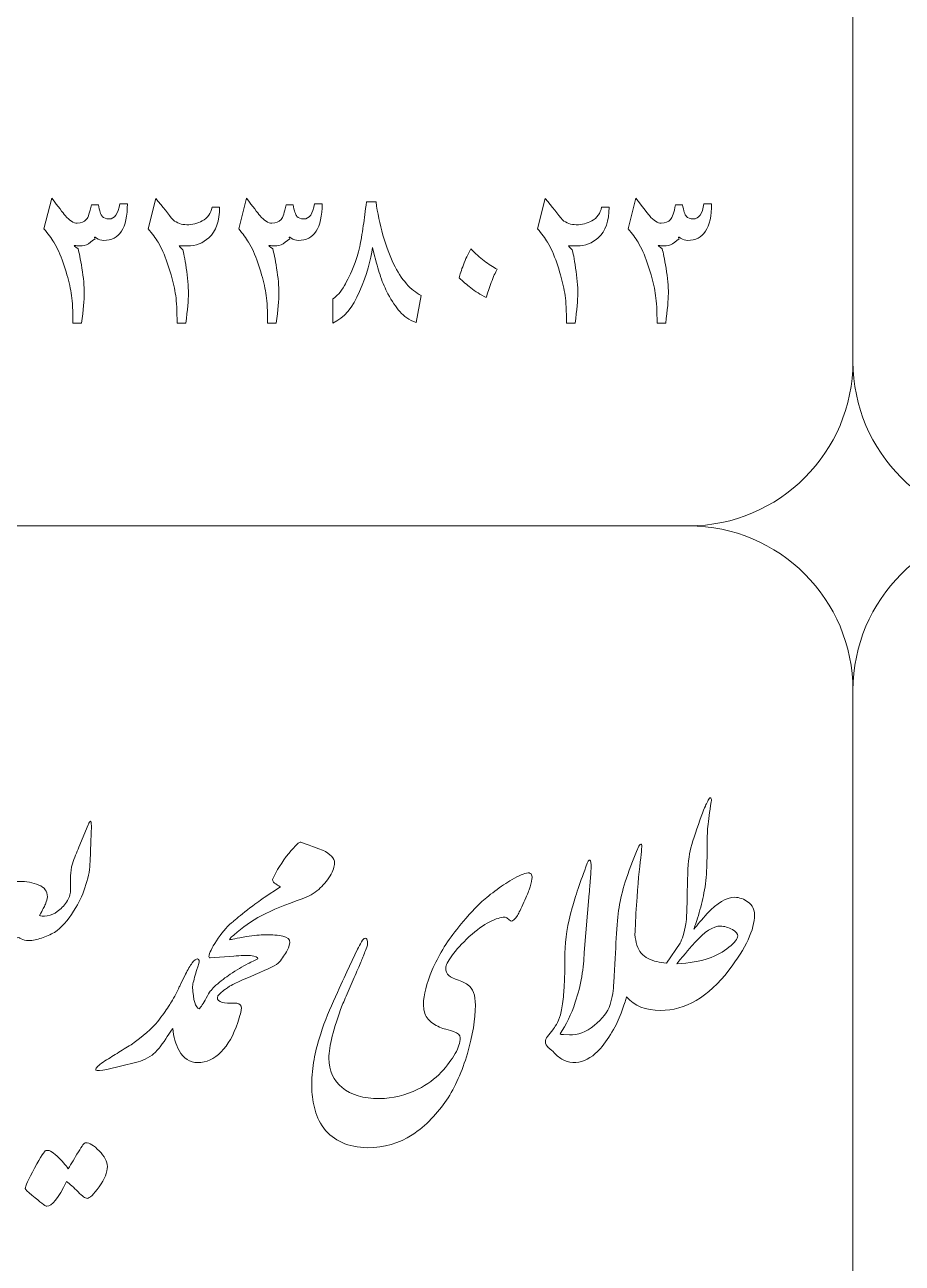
# Model space of a CAD drawing. Header units: millimetres. Extents: x 62 to 462, y 96 to 456.
# Drawn here: x 149.7 to 163.06, y 285.08 to 303.93 of the extents above; entities that cross this region are included whole.
import ezdxf

# ---------------------------------------------------------------- set-up
doc = ezdxf.new("R2010")
doc.units = ezdxf.units.MM
doc.header["$MEASUREMENT"] = 0
doc.layers.add('Layer 1', color=7, linetype='Continuous')

msp = doc.modelspace()

# ---------------------------------------------------------------- linework, layer by layer
at = {"layer": 'Layer 1', "color": 250, "lineweight": 18}
for points, knots in [([(144.8067, 316.3033), (144.8067, 316.3033), (159.8067, 316.3033), (159.8067, 316.3033), (161.1837, 316.3033), (162.3067, 315.1803), (162.3067, 313.8033), (162.3067, 313.8033), (162.3067, 298.8033), (162.3067, 298.8033), (162.3067, 297.4264), (161.1837, 296.3033), (159.8067, 296.3033), (159.8067, 296.3033), (144.8067, 296.3033), (144.8067, 296.3033), (143.4298, 296.3033), (142.3067, 297.4264), (142.3067, 298.8033), (142.3067, 298.8033), (142.3067, 313.8033), (142.3067, 313.8033), (142.3067, 315.1803), (143.4298, 316.3033), (144.8067, 316.3033)], [0, 0, 0, 0, 0.125, 0.125, 0.125, 0.25, 0.25, 0.25, 0.375, 0.375, 0.375, 0.5, 0.5, 0.5, 0.625, 0.625, 0.625, 0.75, 0.75, 0.75, 0.875, 0.875, 0.875, 1, 1, 1, 1]), ([(164.8067, 316.3033), (164.8067, 316.3033), (179.8067, 316.3033), (179.8067, 316.3033), (181.1837, 316.3033), (182.3067, 315.1803), (182.3067, 313.8033), (182.3067, 313.8033), (182.3067, 298.8033), (182.3067, 298.8033), (182.3067, 297.4264), (181.1837, 296.3033), (179.8067, 296.3033), (179.8067, 296.3033), (164.8067, 296.3033), (164.8067, 296.3033), (163.4298, 296.3033), (162.3067, 297.4264), (162.3067, 298.8033), (162.3067, 298.8033), (162.3067, 313.8033), (162.3067, 313.8033), (162.3067, 315.1803), (163.4298, 316.3033), (164.8067, 316.3033)], [0, 0, 0, 0, 0.125, 0.125, 0.125, 0.25, 0.25, 0.25, 0.375, 0.375, 0.375, 0.5, 0.5, 0.5, 0.625, 0.625, 0.625, 0.75, 0.75, 0.75, 0.875, 0.875, 0.875, 1, 1, 1, 1]), ([(144.8067, 296.3033), (144.8067, 296.3033), (159.8067, 296.3033), (159.8067, 296.3033), (161.1837, 296.3033), (162.3067, 295.1803), (162.3067, 293.8033), (162.3067, 293.8033), (162.3067, 278.8033), (162.3067, 278.8033), (162.3067, 277.4264), (161.1837, 276.3033), (159.8067, 276.3033), (159.8067, 276.3033), (144.8067, 276.3033), (144.8067, 276.3033), (143.4298, 276.3033), (142.3067, 277.4264), (142.3067, 278.8033), (142.3067, 278.8033), (142.3067, 293.8033), (142.3067, 293.8033), (142.3067, 295.1803), (143.4298, 296.3033), (144.8067, 296.3033)], [0, 0, 0, 0, 0.125, 0.125, 0.125, 0.25, 0.25, 0.25, 0.375, 0.375, 0.375, 0.5, 0.5, 0.5, 0.625, 0.625, 0.625, 0.75, 0.75, 0.75, 0.875, 0.875, 0.875, 1, 1, 1, 1]), ([(164.8067, 296.3033), (164.8067, 296.3033), (179.8067, 296.3033), (179.8067, 296.3033), (181.1837, 296.3033), (182.3067, 295.1803), (182.3067, 293.8033), (182.3067, 293.8033), (182.3067, 278.8033), (182.3067, 278.8033), (182.3067, 277.4264), (181.1837, 276.3033), (179.8067, 276.3033), (179.8067, 276.3033), (164.8067, 276.3033), (164.8067, 276.3033), (163.4298, 276.3033), (162.3067, 277.4264), (162.3067, 278.8033), (162.3067, 278.8033), (162.3067, 293.8033), (162.3067, 293.8033), (162.3067, 295.1803), (163.4298, 296.3033), (164.8067, 296.3033)], [0, 0, 0, 0, 0.125, 0.125, 0.125, 0.25, 0.25, 0.25, 0.375, 0.375, 0.375, 0.5, 0.5, 0.5, 0.625, 0.625, 0.625, 0.75, 0.75, 0.75, 0.875, 0.875, 0.875, 1, 1, 1, 1]), ([(158.9892, 290.0833), (158.9943, 290.0275), (159.0045, 289.9738), (159.0195, 289.9216), (159.0501, 289.8275), (159.1065, 289.7593), (159.1889, 289.7193), (159.2712, 289.6793), (159.3641, 289.6558), (159.4676, 289.6487), (159.4676, 289.6487), (159.6745, 289.9521), (159.6745, 289.9521), (159.7086, 290.0098), (159.7392, 290.1074), (159.7639, 290.2449), (159.7756, 290.3202), (159.7827, 290.4872), (159.7851, 290.7424), (159.7874, 290.9987), (159.798, 291.1892), (159.8192, 291.3127), (159.8427, 291.4279), (159.8874, 291.5761), (159.9532, 291.7584), (160.0202, 291.9418), (160.0614, 292.0476), (160.0755, 292.0759), (160.0908, 292.1041), (160.1026, 292.1276), (160.112, 292.1464), (160.1237, 292.1652), (160.1343, 292.1687), (160.1425, 292.1582), (160.1519, 292.1476), (160.1543, 292.1299), (160.1496, 292.1041), (160.1249, 291.95), (160.1073, 291.8254), (160.0979, 291.7278), (160.0896, 291.6302), (160.0849, 291.5373), (160.0861, 291.4491), (160.0873, 291.3609), (160.0861, 291.2468), (160.0814, 291.1069), (160.0767, 290.967), (160.0626, 290.8376), (160.0391, 290.72), (160.0167, 290.6012), (159.9885, 290.4872), (159.9532, 290.3755), (159.9191, 290.2649), (159.8956, 290.1944), (159.885, 290.1638), (159.9403, 290.2332), (160.0073, 290.312), (160.0884, 290.4025), (160.2413, 290.5683), (160.3812, 290.6506), (160.5047, 290.6506), (160.58, 290.6506), (160.6494, 290.6259), (160.7117, 290.5777), (160.7752, 290.5319), (160.8081, 290.4672), (160.8081, 290.3813), (160.8081, 290.1603), (160.6776, 289.8816), (160.4189, 289.5429), (160.1014, 289.1337), (159.7545, 288.9291), (159.3782, 288.9291), (159.1515, 288.9291), (158.9798, 288.9978), (158.8622, 289.1361), (158.8537, 289.1085), (158.8454, 289.0834), (158.8372, 289.0608), (158.8172, 288.9926), (158.7878, 288.9115), (158.749, 288.8186), (158.7114, 288.7257), (158.6585, 288.6269), (158.5915, 288.5234), (158.5233, 288.4199), (158.4551, 288.3364), (158.3857, 288.2718), (158.2787, 288.1789), (158.1646, 288.1342), (158.0447, 288.1365), (157.9835, 288.1389), (157.9271, 288.1553), (157.8765, 288.1859), (157.8283, 288.2177), (157.7836, 288.2576), (157.7425, 288.3035), (157.7048, 288.3329), (157.6825, 288.3529), (157.6731, 288.3611), (157.6413, 288.3917), (157.6249, 288.4223), (157.6249, 288.454), (157.6249, 288.4775), (157.6366, 288.5046), (157.659, 288.534), (157.6825, 288.5634), (157.7083, 288.5975), (157.7389, 288.6339), (157.7519, 288.6516), (157.7707, 288.6798), (157.793, 288.7163), (157.8165, 288.7527), (157.8365, 288.8021), (157.8542, 288.8632), (157.8706, 288.9232), (157.8859, 289.0032), (157.8965, 289.102), (157.9059, 289.2007), (157.9118, 289.2866), (157.9141, 289.3571), (157.9141, 289.3571), (157.9212, 289.5712), (157.9212, 289.5712), (157.9235, 289.6441), (157.9235, 289.7217), (157.9212, 289.8016), (157.9259, 290.0133), (157.9623, 290.2426), (158.0317, 290.4907), (158.0799, 290.6589), (158.1564, 290.8847), (158.2622, 291.1692), (158.2693, 291.1881), (158.2763, 291.1998), (158.2834, 291.2069), (158.2893, 291.2139), (158.2951, 291.2174), (158.2998, 291.2174), (158.3163, 291.2151), (158.3234, 291.1716), (158.321, 291.0869), (158.3187, 291.0458), (158.314, 290.9787), (158.3069, 290.887), (158.2998, 290.7929), (158.2951, 290.733), (158.2928, 290.7083), (158.2928, 290.7083), (158.2175, 289.8122), (158.2175, 289.8122), (158.2128, 289.704), (158.1999, 289.5817), (158.1799, 289.443), (158.1564, 289.3101), (158.1235, 289.1807), (158.0799, 289.0537), (158.02, 288.868), (157.9424, 288.708), (157.8483, 288.5751), (157.853, 288.5657), (157.8718, 288.561), (157.9036, 288.561), (157.9036, 288.561), (157.9906, 288.5575), (157.9906, 288.5575), (158.1164, 288.5528), (158.2422, 288.601), (158.3692, 288.701), (158.495, 288.8009), (158.5762, 288.9068), (158.6103, 289.0173), (158.6444, 289.129), (158.6632, 289.2407), (158.6656, 289.3536), (158.6808, 289.6135), (158.6938, 289.8393), (158.7032, 290.0309), (158.7126, 290.2226), (158.7267, 290.3778), (158.7467, 290.4978), (158.7655, 290.6166), (158.7973, 290.7471), (158.8408, 290.887), (158.8843, 291.0269), (158.9537, 291.208), (159.0477, 291.4315), (159.0618, 291.4538), (159.0736, 291.4632), (159.0854, 291.4585), (159.0971, 291.4538), (159.0924, 291.3644), (159.0701, 291.1881), (159.0477, 291.0128), (159.0254, 290.753), (159.003, 290.4084), (159.0007, 290.3188), (158.9961, 290.2108), (158.9892, 290.0833)], [0, 0, 0, 0, 0.0151515, 0.0151515, 0.0151515, 0.030303, 0.030303, 0.030303, 0.0454545, 0.0454545, 0.0454545, 0.0606061, 0.0606061, 0.0606061, 0.0757576, 0.0757576, 0.0757576, 0.0909091, 0.0909091, 0.0909091, 0.1060606, 0.1060606, 0.1060606, 0.1212121, 0.1212121, 0.1212121, 0.1363636, 0.1363636, 0.1363636, 0.1515152, 0.1515152, 0.1515152, 0.1666667, 0.1666667, 0.1666667, 0.1818182, 0.1818182, 0.1818182, 0.1969697, 0.1969697, 0.1969697, 0.2121212, 0.2121212, 0.2121212, 0.2272727, 0.2272727, 0.2272727, 0.2424242, 0.2424242, 0.2424242, 0.2575758, 0.2575758, 0.2575758, 0.2727273, 0.2727273, 0.2727273, 0.2878788, 0.2878788, 0.2878788, 0.3030303, 0.3030303, 0.3030303, 0.3181818, 0.3181818, 0.3181818, 0.3333333, 0.3333333, 0.3333333, 0.3484848, 0.3484848, 0.3484848, 0.3636364, 0.3636364, 0.3636364, 0.3787879, 0.3787879, 0.3787879, 0.3939394, 0.3939394, 0.3939394, 0.4090909, 0.4090909, 0.4090909, 0.4242424, 0.4242424, 0.4242424, 0.4393939, 0.4393939, 0.4393939, 0.4545455, 0.4545455, 0.4545455, 0.469697, 0.469697, 0.469697, 0.4848485, 0.4848485, 0.4848485, 0.5, 0.5, 0.5, 0.5151515, 0.5151515, 0.5151515, 0.530303, 0.530303, 0.530303, 0.5454545, 0.5454545, 0.5454545, 0.5606061, 0.5606061, 0.5606061, 0.5757576, 0.5757576, 0.5757576, 0.5909091, 0.5909091, 0.5909091, 0.6060606, 0.6060606, 0.6060606, 0.6212121, 0.6212121, 0.6212121, 0.6363636, 0.6363636, 0.6363636, 0.6515152, 0.6515152, 0.6515152, 0.6666667, 0.6666667, 0.6666667, 0.6818182, 0.6818182, 0.6818182, 0.6969697, 0.6969697, 0.6969697, 0.7121212, 0.7121212, 0.7121212, 0.7272727, 0.7272727, 0.7272727, 0.7424242, 0.7424242, 0.7424242, 0.7575758, 0.7575758, 0.7575758, 0.7727273, 0.7727273, 0.7727273, 0.7878788, 0.7878788, 0.7878788, 0.8030303, 0.8030303, 0.8030303, 0.8181818, 0.8181818, 0.8181818, 0.8333333, 0.8333333, 0.8333333, 0.8484848, 0.8484848, 0.8484848, 0.8636364, 0.8636364, 0.8636364, 0.8787879, 0.8787879, 0.8787879, 0.8939394, 0.8939394, 0.8939394, 0.9090909, 0.9090909, 0.9090909, 0.9242424, 0.9242424, 0.9242424, 0.9393939, 0.9393939, 0.9393939, 0.9545455, 0.9545455, 0.9545455, 0.969697, 0.969697, 0.969697, 0.9848485, 0.9848485, 0.9848485, 1, 1, 1, 1]), ([(150.1965, 290.4343), (150.2517, 290.4731), (150.2988, 290.5213), (150.3376, 290.5789), (150.3787, 290.6366), (150.3999, 290.6942), (150.3999, 290.7518), (150.3999, 290.7518), (150.3999, 290.9788), (150.3999, 290.9788), (150.3999, 291.034), (150.4093, 291.0952), (150.427, 291.161), (150.4599, 291.2527), (150.4928, 291.3374), (150.5269, 291.4127), (150.5269, 291.4127), (150.668, 291.7537), (150.668, 291.7537), (150.6704, 291.7702), (150.6821, 291.789), (150.7033, 291.809), (150.7127, 291.809), (150.7162, 291.7854), (150.7162, 291.7372), (150.7162, 291.7372), (150.7104, 291.4926), (150.7104, 291.4926), (150.7104, 291.4926), (150.6962, 291.1963), (150.6962, 291.1963), (150.6962, 291.0928), (150.6751, 290.9752), (150.6339, 290.8447), (150.5951, 290.713), (150.5445, 290.5978), (150.4822, 290.4966), (150.3885, 290.3432), (150.2937, 290.2259), (150.1976, 290.146), (150.1976, 290.146), (150.1965, 290.1438), (150.1965, 290.1438), (150.1412, 290.1074), (150.0789, 290.0756), (150.0107, 290.0498), (149.9413, 290.0227), (149.8743, 290.0051), (149.8108, 289.9957), (149.7755, 289.9886), (149.739, 289.991), (149.7002, 290.0004), (149.6614, 290.011), (149.6308, 290.0227), (149.6108, 290.0368), (149.5826, 290.0368), (149.5438, 290.0251), (149.4933, 290.0027), (149.445, 289.9816), (149.3851, 289.9522), (149.3145, 289.9134), (149.3145, 289.9134), (149.1111, 289.7852), (149.1111, 289.7852), (149.1111, 289.7852), (149.1108, 289.7861), (149.1108, 289.7861), (149.0462, 289.7286), (148.9686, 289.6851), (148.8771, 289.6558), (148.7736, 289.6158), (148.6431, 289.6041), (148.4843, 289.617), (148.4514, 289.617), (148.3044, 289.5523), (148.0398, 289.4206), (148.0398, 289.4206), (147.8581, 289.3204), (147.8581, 289.3204), (147.8581, 289.3204), (147.8446, 289.2678), (147.8446, 289.2678), (147.8305, 289.2101), (147.8129, 289.1549), (147.7952, 289.1043), (147.7141, 288.8821), (147.64, 288.7174), (147.5706, 288.6116), (147.5024, 288.5058), (147.4483, 288.4411), (147.4095, 288.4152), (147.3696, 288.3905), (147.3119, 288.3635), (147.2331, 288.3341), (147.1555, 288.3059), (147.0368, 288.2659), (146.8768, 288.2141), (146.7169, 288.1624), (146.6228, 288.1365), (146.5923, 288.1365), (146.5746, 288.1365), (146.5652, 288.1412), (146.5652, 288.1506), (146.5464, 288.1753), (146.6417, 288.2588), (146.851, 288.3988), (147.0603, 288.5387), (147.1955, 288.6304), (147.2555, 288.6739), (147.3166, 288.7174), (147.379, 288.7809), (147.4413, 288.8656), (147.5048, 288.9491), (147.5518, 289.0443), (147.5812, 289.149), (147.5495, 289.1537), (147.5165, 289.1478), (147.4836, 289.1302), (147.4495, 289.1137), (147.4166, 289.1043), (147.3848, 289.1043), (147.3002, 289.1067), (147.2284, 289.1349), (147.1708, 289.1878), (147.1144, 289.2395), (147.0897, 289.2983), (147.0991, 289.363), (147.1085, 289.4018), (147.1214, 289.4477), (147.1391, 289.4994), (147.1555, 289.5512), (147.192, 289.6335), (147.2473, 289.7452), (147.3025, 289.8581), (147.3578, 289.951), (147.4142, 290.0239), (147.4707, 290.098), (147.5259, 290.1344), (147.5812, 290.1344), (147.6753, 290.1344), (147.7541, 290.0944), (147.8176, 290.0145), (147.8811, 289.9333), (147.9117, 289.8369), (147.9117, 289.7252), (147.9117, 289.7252), (147.9115, 289.7016), (147.9115, 289.7016), (147.9115, 289.7016), (147.9763, 289.724), (147.9763, 289.724), (148.0527, 289.7522), (148.0916, 289.7722), (148.0916, 289.7863), (148.0774, 289.8098), (148.0704, 289.8381), (148.0704, 289.8722), (148.0751, 289.9027), (148.0868, 289.9404), (148.1057, 289.9862), (148.1374, 290.0709), (148.1962, 290.1908), (148.2809, 290.3449), (148.3338, 290.446), (148.4008, 290.5354), (148.4843, 290.613), (148.5666, 290.6894), (148.6337, 290.7271), (148.6842, 290.7271), (148.7642, 290.7271), (148.83, 290.693), (148.8806, 290.6271), (148.9265, 290.5624), (148.9488, 290.4778), (148.9488, 290.3719), (148.9488, 290.2779), (148.9359, 290.1932), (148.91, 290.1191), (148.8829, 290.0439), (148.8665, 289.998), (148.8594, 289.9792), (148.8594, 289.9792), (148.9006, 289.9862), (148.9006, 289.9862), (148.99, 290.0086), (149.0605, 290.0391), (149.1111, 290.0756), (149.1111, 290.0756), (149.1132, 290.072), (149.1132, 290.072), (149.1543, 290.0933), (149.2123, 290.1282), (149.2863, 290.178), (149.3028, 290.1874), (149.3404, 290.2144), (149.4004, 290.2579), (149.4004, 290.2944), (149.3839, 290.3473), (149.3521, 290.4167), (149.318, 290.479), (149.271, 290.5096), (149.211, 290.5096), (149.1722, 290.5096), (149.1322, 290.5002), (149.0899, 290.4813), (149.0605, 290.4813), (149.0511, 290.5013), (149.0629, 290.5401), (149.0723, 290.5684), (149.0923, 290.6025), (149.1252, 290.6436), (149.1758, 290.7083), (149.2381, 290.7624), (149.3145, 290.8059), (149.3627, 290.8318), (149.4121, 290.8506), (149.4627, 290.8647), (149.525, 290.8835), (149.5767, 290.8929), (149.6214, 290.8929), (149.7261, 290.8929), (149.8249, 290.8741), (149.9178, 290.8376), (150.0048, 290.8035), (150.0483, 290.7436), (150.0483, 290.6577), (150.0483, 290.6283), (150.0377, 290.5919), (150.0177, 290.5484), (150.006, 290.5225), (149.9954, 290.499), (149.9848, 290.479), (149.9742, 290.4578), (149.9554, 290.4237), (149.9272, 290.3755), (149.9436, 290.3614), (149.9824, 290.3602), (150.0448, 290.3696), (150.1071, 290.3802), (150.1576, 290.4014), (150.1965, 290.4343)], [0, 0, 0, 0, 0.0125, 0.0125, 0.0125, 0.025, 0.025, 0.025, 0.0375, 0.0375, 0.0375, 0.05, 0.05, 0.05, 0.0625, 0.0625, 0.0625, 0.075, 0.075, 0.075, 0.0875, 0.0875, 0.0875, 0.1, 0.1, 0.1, 0.1125, 0.1125, 0.1125, 0.125, 0.125, 0.125, 0.1375, 0.1375, 0.1375, 0.15, 0.15, 0.15, 0.1625, 0.1625, 0.1625, 0.175, 0.175, 0.175, 0.1875, 0.1875, 0.1875, 0.2, 0.2, 0.2, 0.2125, 0.2125, 0.2125, 0.225, 0.225, 0.225, 0.2375, 0.2375, 0.2375, 0.25, 0.25, 0.25, 0.2625, 0.2625, 0.2625, 0.275, 0.275, 0.275, 0.2875, 0.2875, 0.2875, 0.3, 0.3, 0.3, 0.3125, 0.3125, 0.3125, 0.325, 0.325, 0.325, 0.3375, 0.3375, 0.3375, 0.35, 0.35, 0.35, 0.3625, 0.3625, 0.3625, 0.375, 0.375, 0.375, 0.3875, 0.3875, 0.3875, 0.4, 0.4, 0.4, 0.4125, 0.4125, 0.4125, 0.425, 0.425, 0.425, 0.4375, 0.4375, 0.4375, 0.45, 0.45, 0.45, 0.4625, 0.4625, 0.4625, 0.475, 0.475, 0.475, 0.4875, 0.4875, 0.4875, 0.5, 0.5, 0.5, 0.5125, 0.5125, 0.5125, 0.525, 0.525, 0.525, 0.5375, 0.5375, 0.5375, 0.55, 0.55, 0.55, 0.5625, 0.5625, 0.5625, 0.575, 0.575, 0.575, 0.5875, 0.5875, 0.5875, 0.6, 0.6, 0.6, 0.6125, 0.6125, 0.6125, 0.625, 0.625, 0.625, 0.6375, 0.6375, 0.6375, 0.65, 0.65, 0.65, 0.6625, 0.6625, 0.6625, 0.675, 0.675, 0.675, 0.6875, 0.6875, 0.6875, 0.7, 0.7, 0.7, 0.7125, 0.7125, 0.7125, 0.725, 0.725, 0.725, 0.7375, 0.7375, 0.7375, 0.75, 0.75, 0.75, 0.7625, 0.7625, 0.7625, 0.775, 0.775, 0.775, 0.7875, 0.7875, 0.7875, 0.8, 0.8, 0.8, 0.8125, 0.8125, 0.8125, 0.825, 0.825, 0.825, 0.8375, 0.8375, 0.8375, 0.85, 0.85, 0.85, 0.8625, 0.8625, 0.8625, 0.875, 0.875, 0.875, 0.8875, 0.8875, 0.8875, 0.9, 0.9, 0.9, 0.9125, 0.9125, 0.9125, 0.925, 0.925, 0.925, 0.9375, 0.9375, 0.9375, 0.95, 0.95, 0.95, 0.9625, 0.9625, 0.9625, 0.975, 0.975, 0.975, 0.9875, 0.9875, 0.9875, 1, 1, 1, 1]), ([(152.8812, 290.2896), (152.9388, 290.3379), (153.0211, 290.4037), (153.1293, 290.4896), (153.2351, 290.5695), (153.3069, 290.6224), (153.3468, 290.6471), (153.3468, 290.6471), (153.5938, 290.8094), (153.5938, 290.8094), (153.5879, 290.8141), (153.5632, 290.8294), (153.5221, 290.8541), (153.4903, 290.8706), (153.4738, 290.8929), (153.4738, 290.9235), (153.5338, 291.0563), (153.6161, 291.1881), (153.722, 291.3198), (153.8254, 291.4432), (153.8854, 291.4997), (153.9042, 291.4879), (154.09, 291.4244), (154.2006, 291.3833), (154.2347, 291.368), (154.357, 291.3103), (154.4181, 291.2445), (154.4181, 291.1716), (154.4181, 291.121), (154.3946, 291.0552), (154.3487, 290.9752), (154.2982, 290.8964), (154.2405, 290.8294), (154.177, 290.7718), (154.1053, 290.7118), (154.0218, 290.6636), (153.9254, 290.6271), (153.6749, 290.5425), (153.4703, 290.4578), (153.3104, 290.3731), (153.153, 290.291), (153.0115, 290.194), (152.8872, 290.0812), (152.8872, 290.0812), (152.8823, 290.0733), (152.8823, 290.0733), (152.8565, 290.058), (152.84, 290.0427), (152.8318, 290.0286), (152.8235, 290.0145), (152.82, 290.0074), (152.82, 290.0051), (152.84, 290.0098), (152.927, 290.0251), (153.0787, 290.0533), (153.1904, 290.0709), (153.2845, 290.0803), (153.3609, 290.0803), (153.4703, 290.0803), (153.5608, 290.0733), (153.629, 290.0603), (153.7008, 290.0462), (153.7361, 290.0133), (153.7361, 289.9604), (153.7361, 289.9392), (153.7231, 289.9004), (153.6984, 289.8428), (153.6655, 289.7828), (153.6243, 289.7228), (153.5738, 289.6641), (153.5397, 289.6241), (153.4174, 289.5617), (153.2069, 289.4747), (152.9976, 289.3865), (152.8682, 289.3277), (152.82, 289.2972), (152.7718, 289.2654), (152.7353, 289.2395), (152.7095, 289.2196), (152.6956, 289.2012), (152.6804, 289.1876), (152.664, 289.179), (152.6281, 289.1378), (152.6233, 289.105), (152.6507, 289.0808), (152.6777, 289.0549), (152.7236, 289.042), (152.7883, 289.0408), (152.8529, 289.0396), (152.9, 289.0396), (152.9294, 289.0396), (152.9752, 289.0349), (152.9988, 289.0079), (152.9988, 288.9597), (152.9988, 288.9256), (152.9799, 288.8527), (152.9435, 288.7433), (152.8788, 288.5505), (152.7953, 288.4023), (152.6918, 288.2988), (152.5837, 288.1906), (152.4661, 288.1365), (152.3367, 288.1365), (152.2156, 288.1365), (152.1203, 288.1977), (152.051, 288.3188), (151.9982, 288.4152), (151.9658, 288.5273), (151.955, 288.6547), (151.9082, 288.5842), (151.845, 288.4918), (151.7652, 288.3776), (151.717, 288.3176), (151.6758, 288.2753), (151.6405, 288.2506), (151.5947, 288.2177), (151.5488, 288.1918), (151.5018, 288.173), (151.4548, 288.153), (151.403, 288.1377), (151.3466, 288.1248), (151.2901, 288.1118), (151.2349, 288.0989), (151.1796, 288.0848), (151.1796, 288.0848), (150.9515, 288.0295), (150.9515, 288.0295), (150.8597, 288.0142), (150.8033, 288.0119), (150.7833, 288.0225), (150.7833, 288.0554), (150.8209, 288.0954), (150.8974, 288.1436), (150.9656, 288.1871), (151.0361, 288.2318), (151.1067, 288.2765), (151.1784, 288.3211), (151.249, 288.3647), (151.3207, 288.4082), (151.5018, 288.5352), (151.6382, 288.6539), (151.7276, 288.7633), (151.7958, 288.8491), (151.8499, 288.9232), (151.8887, 288.9879), (151.9145, 289.0243), (151.9522, 289.0878), (152.0027, 289.1772), (152.0027, 289.1772), (152.0361, 289.2455), (152.0361, 289.2455), (152.044, 289.2642), (152.0525, 289.2821), (152.0616, 289.2995), (152.0657, 289.3079), (152.0699, 289.3159), (152.0743, 289.3238), (152.0743, 289.3238), (152.1509, 289.4806), (152.1509, 289.4806), (152.185, 289.5512), (152.2191, 289.6088), (152.2509, 289.6523), (152.2802, 289.6958), (152.3085, 289.717), (152.3332, 289.7146), (152.3567, 289.7029), (152.3637, 289.6805), (152.3543, 289.6452), (152.3285, 289.57), (152.3132, 289.5206), (152.3061, 289.4971), (152.28, 289.4103), (152.263, 289.3417), (152.2554, 289.292), (152.267, 289.084), (152.301, 288.9713), (152.3579, 288.9526), (152.3826, 288.9785), (152.419, 289.0338), (152.4649, 289.1184), (152.4919, 289.169), (152.5131, 289.2031), (152.526, 289.2219), (152.5295, 289.2262), (152.5334, 289.2299), (152.5378, 289.233), (152.5585, 289.2585), (152.5841, 289.2855), (152.613, 289.3124), (152.6848, 289.3771), (152.7565, 289.4324), (152.8306, 289.4806), (152.9247, 289.5429), (153.0152, 289.597), (153.1022, 289.6429), (153.1093, 289.6476), (153.1587, 289.6723), (153.2504, 289.7158), (153.2504, 289.7381), (153.2139, 289.7546), (153.1399, 289.764), (153.0764, 289.7664), (152.9893, 289.764), (152.8823, 289.7569), (152.8823, 289.7569), (152.5237, 289.7287), (152.5237, 289.7287), (152.5072, 289.7287), (152.5025, 289.7428), (152.5096, 289.7699), (152.5237, 289.8299), (152.5684, 289.9169), (152.646, 290.0286), (152.7214, 290.14), (152.7991, 290.225), (152.8791, 290.2849), (152.8791, 290.2849), (152.8812, 290.2896), (152.8812, 290.2896)], [0, 0, 0, 0, 0.0136986, 0.0136986, 0.0136986, 0.0273973, 0.0273973, 0.0273973, 0.0410959, 0.0410959, 0.0410959, 0.0547945, 0.0547945, 0.0547945, 0.0684932, 0.0684932, 0.0684932, 0.0821918, 0.0821918, 0.0821918, 0.0958904, 0.0958904, 0.0958904, 0.109589, 0.109589, 0.109589, 0.1232877, 0.1232877, 0.1232877, 0.1369863, 0.1369863, 0.1369863, 0.1506849, 0.1506849, 0.1506849, 0.1643836, 0.1643836, 0.1643836, 0.1780822, 0.1780822, 0.1780822, 0.1917808, 0.1917808, 0.1917808, 0.2054795, 0.2054795, 0.2054795, 0.2191781, 0.2191781, 0.2191781, 0.2328767, 0.2328767, 0.2328767, 0.2465753, 0.2465753, 0.2465753, 0.260274, 0.260274, 0.260274, 0.2739726, 0.2739726, 0.2739726, 0.2876712, 0.2876712, 0.2876712, 0.3013699, 0.3013699, 0.3013699, 0.3150685, 0.3150685, 0.3150685, 0.3287671, 0.3287671, 0.3287671, 0.3424658, 0.3424658, 0.3424658, 0.3561644, 0.3561644, 0.3561644, 0.369863, 0.369863, 0.369863, 0.3835616, 0.3835616, 0.3835616, 0.3972603, 0.3972603, 0.3972603, 0.4109589, 0.4109589, 0.4109589, 0.4246575, 0.4246575, 0.4246575, 0.4383562, 0.4383562, 0.4383562, 0.4520548, 0.4520548, 0.4520548, 0.4657534, 0.4657534, 0.4657534, 0.4794521, 0.4794521, 0.4794521, 0.4931507, 0.4931507, 0.4931507, 0.5068493, 0.5068493, 0.5068493, 0.5205479, 0.5205479, 0.5205479, 0.5342466, 0.5342466, 0.5342466, 0.5479452, 0.5479452, 0.5479452, 0.5616438, 0.5616438, 0.5616438, 0.5753425, 0.5753425, 0.5753425, 0.5890411, 0.5890411, 0.5890411, 0.6027397, 0.6027397, 0.6027397, 0.6164384, 0.6164384, 0.6164384, 0.630137, 0.630137, 0.630137, 0.6438356, 0.6438356, 0.6438356, 0.6575342, 0.6575342, 0.6575342, 0.6712329, 0.6712329, 0.6712329, 0.6849315, 0.6849315, 0.6849315, 0.6986301, 0.6986301, 0.6986301, 0.7123288, 0.7123288, 0.7123288, 0.7260274, 0.7260274, 0.7260274, 0.739726, 0.739726, 0.739726, 0.7534247, 0.7534247, 0.7534247, 0.7671233, 0.7671233, 0.7671233, 0.7808219, 0.7808219, 0.7808219, 0.7945205, 0.7945205, 0.7945205, 0.8082192, 0.8082192, 0.8082192, 0.8219178, 0.8219178, 0.8219178, 0.8356164, 0.8356164, 0.8356164, 0.8493151, 0.8493151, 0.8493151, 0.8630137, 0.8630137, 0.8630137, 0.8767123, 0.8767123, 0.8767123, 0.890411, 0.890411, 0.890411, 0.9041096, 0.9041096, 0.9041096, 0.9178082, 0.9178082, 0.9178082, 0.9315068, 0.9315068, 0.9315068, 0.9452055, 0.9452055, 0.9452055, 0.9589041, 0.9589041, 0.9589041, 0.9726027, 0.9726027, 0.9726027, 0.9863014, 0.9863014, 0.9863014, 1, 1, 1, 1]), ([(157.4214, 290.9341), (157.4132, 290.8764), (157.3979, 290.8212), (157.3791, 290.7671), (157.3591, 290.713), (157.3273, 290.6377), (157.2827, 290.5413), (157.238, 290.4449), (157.2109, 290.3896), (157.2015, 290.3755), (157.1651, 290.3179), (157.1321, 290.2896), (157.1051, 290.2896), (157.0839, 290.3038), (157.0663, 290.3167), (157.0498, 290.3296), (157.0334, 290.3426), (157.0192, 290.3484), (157.0051, 290.3484), (156.9475, 290.3484), (156.8723, 290.3249), (156.7782, 290.2779), (156.6829, 290.2308), (156.5806, 290.1556), (156.4677, 290.0521), (156.3548, 289.9486), (156.2667, 289.8522), (156.2032, 289.7628), (156.1408, 289.6735), (156.1091, 289.6111), (156.1091, 289.577), (156.1091, 289.5265), (156.1244, 289.4865), (156.1573, 289.4594), (156.1843, 289.4383), (156.2337, 289.4148), (156.3055, 289.3877), (156.376, 289.3595), (156.4242, 289.3371), (156.4466, 289.3183), (156.523, 289.2654), (156.5606, 289.1619), (156.5606, 289.0079), (156.5606, 288.795), (156.5207, 288.5505), (156.4395, 288.2765), (156.3596, 288.0013), (156.2537, 287.7638), (156.1232, 287.5615), (156.0562, 287.4674), (155.9786, 287.3733), (155.8892, 287.2793), (155.7998, 287.184), (155.7034, 287.1041), (155.5999, 287.037), (155.4023, 286.9065), (155.1742, 286.8407), (154.9179, 286.8407), (154.6262, 286.8454), (154.404, 286.9441), (154.2523, 287.137), (154.1841, 287.2358), (154.1359, 287.3404), (154.11, 287.451), (154.083, 287.5615), (154.07, 287.6662), (154.07, 287.7649), (154.07, 287.8908), (154.0794, 288.0142), (154.0971, 288.1353), (154.1159, 288.2553), (154.1441, 288.3764), (154.1829, 288.4987), (154.2429, 288.6963), (154.3146, 288.8868), (154.4005, 289.0702), (154.4851, 289.2537), (154.5533, 289.4018), (154.6062, 289.5147), (154.6062, 289.5147), (154.7685, 289.8593), (154.7685, 289.8593), (154.7873, 289.8981), (154.8062, 289.9357), (154.8273, 289.9733), (154.8473, 290.0098), (154.8661, 290.0274), (154.8826, 290.0274), (154.9049, 290.0274), (154.9179, 290.0098), (154.919, 289.9733), (154.9202, 289.9357), (154.9155, 289.9086), (154.9061, 289.8898), (154.8814, 289.824), (154.8591, 289.7675), (154.8414, 289.7228), (154.8226, 289.6782), (154.7956, 289.6135), (154.7579, 289.5288), (154.7215, 289.443), (154.6815, 289.3513), (154.6392, 289.2525), (154.5968, 289.1537), (154.5616, 289.0726), (154.5345, 289.0079), (154.3993, 288.6504), (154.3311, 288.3811), (154.3311, 288.2024), (154.3311, 288.0142), (154.3981, 287.8649), (154.5333, 287.7543), (154.6674, 287.6438), (154.8567, 287.5885), (155.1001, 287.5885), (155.3024, 287.5885), (155.4976, 287.6356), (155.6869, 287.7297), (155.8269, 287.8014), (155.9444, 287.8872), (156.0385, 287.9884), (156.1326, 288.0895), (156.2043, 288.1847), (156.2537, 288.2729), (156.3031, 288.3611), (156.3278, 288.4411), (156.3278, 288.5116), (156.3278, 288.5552), (156.2949, 288.5881), (156.229, 288.6081), (156.1632, 288.6292), (156.1161, 288.6433), (156.0867, 288.6504), (156.0585, 288.6563), (156.0256, 288.6692), (155.988, 288.688), (155.9174, 288.7221), (155.8633, 288.7656), (155.8257, 288.8174), (155.7892, 288.8691), (155.7704, 288.9397), (155.7704, 289.0291), (155.7704, 289.1643), (155.8151, 289.3371), (155.9033, 289.5453), (155.9915, 289.7546), (156.1161, 289.9604), (156.2772, 290.1626), (156.4089, 290.3273), (156.5289, 290.4625), (156.6359, 290.5648), (156.6935, 290.6177), (156.7676, 290.6789), (156.857, 290.7459), (156.9463, 290.8141), (157.0334, 290.8717), (157.1192, 290.9199), (157.2227, 290.9799), (157.3038, 291.014), (157.3638, 291.0234), (157.3885, 291.0234), (157.4061, 291.0128), (157.4155, 290.9928), (157.4238, 290.9717), (157.4261, 290.9529), (157.4214, 290.9341)], [0, 0, 0, 0, 0.0181818, 0.0181818, 0.0181818, 0.0363636, 0.0363636, 0.0363636, 0.0545455, 0.0545455, 0.0545455, 0.0727273, 0.0727273, 0.0727273, 0.0909091, 0.0909091, 0.0909091, 0.1090909, 0.1090909, 0.1090909, 0.1272727, 0.1272727, 0.1272727, 0.1454545, 0.1454545, 0.1454545, 0.1636364, 0.1636364, 0.1636364, 0.1818182, 0.1818182, 0.1818182, 0.2, 0.2, 0.2, 0.2181818, 0.2181818, 0.2181818, 0.2363636, 0.2363636, 0.2363636, 0.2545455, 0.2545455, 0.2545455, 0.2727273, 0.2727273, 0.2727273, 0.2909091, 0.2909091, 0.2909091, 0.3090909, 0.3090909, 0.3090909, 0.3272727, 0.3272727, 0.3272727, 0.3454545, 0.3454545, 0.3454545, 0.3636364, 0.3636364, 0.3636364, 0.3818182, 0.3818182, 0.3818182, 0.4, 0.4, 0.4, 0.4181818, 0.4181818, 0.4181818, 0.4363636, 0.4363636, 0.4363636, 0.4545455, 0.4545455, 0.4545455, 0.4727273, 0.4727273, 0.4727273, 0.4909091, 0.4909091, 0.4909091, 0.5090909, 0.5090909, 0.5090909, 0.5272727, 0.5272727, 0.5272727, 0.5454545, 0.5454545, 0.5454545, 0.5636364, 0.5636364, 0.5636364, 0.5818182, 0.5818182, 0.5818182, 0.6, 0.6, 0.6, 0.6181818, 0.6181818, 0.6181818, 0.6363636, 0.6363636, 0.6363636, 0.6545455, 0.6545455, 0.6545455, 0.6727273, 0.6727273, 0.6727273, 0.6909091, 0.6909091, 0.6909091, 0.7090909, 0.7090909, 0.7090909, 0.7272727, 0.7272727, 0.7272727, 0.7454545, 0.7454545, 0.7454545, 0.7636364, 0.7636364, 0.7636364, 0.7818182, 0.7818182, 0.7818182, 0.8, 0.8, 0.8, 0.8181818, 0.8181818, 0.8181818, 0.8363636, 0.8363636, 0.8363636, 0.8545455, 0.8545455, 0.8545455, 0.8727273, 0.8727273, 0.8727273, 0.8909091, 0.8909091, 0.8909091, 0.9090909, 0.9090909, 0.9090909, 0.9272727, 0.9272727, 0.9272727, 0.9454545, 0.9454545, 0.9454545, 0.9636364, 0.9636364, 0.9636364, 0.9818182, 0.9818182, 0.9818182, 1, 1, 1, 1]), ([(160.5529, 290.0638), (160.5529, 290.0932), (160.5259, 290.125), (160.4706, 290.1603), (160.4106, 290.1944), (160.3507, 290.212), (160.2907, 290.212), (160.1813, 290.2167), (160.0473, 290.1297), (159.8921, 289.9533), (159.845, 289.9051), (159.7568, 289.8004), (159.6263, 289.6393), (159.8192, 289.6487), (159.9779, 289.6758), (160.1037, 289.7193), (160.2284, 289.7628), (160.3342, 289.8204), (160.4189, 289.891), (160.5082, 289.9627), (160.5529, 290.0203), (160.5529, 290.0638)], [0, 0, 0, 0, 0.1428571, 0.1428571, 0.1428571, 0.2857143, 0.2857143, 0.2857143, 0.4285714, 0.4285714, 0.4285714, 0.5714286, 0.5714286, 0.5714286, 0.7142857, 0.7142857, 0.7142857, 0.8571429, 0.8571429, 0.8571429, 1, 1, 1, 1]), ([(149.7108, 286.221), (149.7108, 286.2069), (149.7449, 286.1728), (149.8119, 286.1175), (149.8802, 286.0622), (149.9295, 286.0211), (149.9625, 285.994), (149.9966, 285.9634), (150.0236, 285.9493), (150.0413, 285.9493), (150.1153, 285.9493), (150.2141, 286.074), (150.3376, 286.3244), (150.3882, 286.288), (150.4469, 286.2363), (150.514, 286.1692), (150.5798, 286.1022), (150.6257, 286.0693), (150.6516, 286.0693), (150.6904, 286.0693), (150.7515, 286.1281), (150.8338, 286.2457), (150.9185, 286.3644), (150.9608, 286.4679), (150.9608, 286.5549), (150.9573, 286.629), (150.915, 286.7078), (150.835, 286.7913), (150.7562, 286.8748), (150.688, 286.9171), (150.6304, 286.9171), (150.6128, 286.9171), (150.5751, 286.8701), (150.5187, 286.776), (150.4622, 286.6819), (150.4117, 286.5961), (150.3658, 286.5208), (150.3258, 286.5761), (150.2694, 286.6396), (150.1953, 286.7125), (150.12, 286.7842), (150.0636, 286.8125), (150.0248, 286.796), (150.0036, 286.796), (149.946, 286.7078), (149.8519, 286.5314), (149.7579, 286.3538), (149.7108, 286.2515), (149.7108, 286.221)], [0, 0, 0, 0, 0.0625, 0.0625, 0.0625, 0.125, 0.125, 0.125, 0.1875, 0.1875, 0.1875, 0.25, 0.25, 0.25, 0.3125, 0.3125, 0.3125, 0.375, 0.375, 0.375, 0.4375, 0.4375, 0.4375, 0.5, 0.5, 0.5, 0.5625, 0.5625, 0.5625, 0.625, 0.625, 0.625, 0.6875, 0.6875, 0.6875, 0.75, 0.75, 0.75, 0.8125, 0.8125, 0.8125, 0.875, 0.875, 0.875, 0.9375, 0.9375, 0.9375, 1, 1, 1, 1])]:
    msp.add_open_spline(points, degree=3, knots=knots, dxfattribs=at)
at = {"layer": 'Layer 1', "color": 250, "lineweight": 9}
for points, knots in [([(150.9856, 300.974), (151.0715, 300.974), (151.1261, 301.0516), (151.1491, 301.2063), (151.1491, 301.2063), (151.2649, 301.2063), (151.2649, 301.2063), (151.2649, 300.833), (151.1438, 300.6466), (150.9028, 300.6466), (150.8651, 300.6466), (150.8293, 300.6584), (150.7952, 300.6819), (150.7617, 300.7054), (150.754, 300.7007), (150.774, 300.6672), (150.7752, 300.673), (150.7523, 300.6572), (150.7046, 300.619), (150.6623, 300.5837), (150.6194, 300.5655), (150.5759, 300.5655), (150.57, 300.5655), (150.563, 300.5655), (150.5541, 300.5649), (150.5453, 300.5643), (150.5353, 300.5637), (150.5242, 300.5637), (150.5036, 300.5637), (150.483, 300.5661), (150.463, 300.5702), (150.443, 300.5743), (150.4601, 300.5566), (150.5153, 300.5173), (150.5306, 300.4649), (150.5494, 300.3668), (150.573, 300.2227), (150.5965, 300.0793), (150.6082, 299.9511), (150.6082, 299.8388), (150.6082, 299.7436), (150.5947, 299.5925), (150.5671, 299.3862), (150.5671, 299.3862), (150.436, 299.3862), (150.436, 299.3862), (150.436, 299.5696), (150.4289, 299.7107), (150.4148, 299.8089), (150.4001, 299.907), (150.3772, 300.0123), (150.3449, 300.1246), (150.3096, 300.2486), (150.2678, 300.3668), (150.2208, 300.4779), (150.1979, 300.5296), (150.1732, 300.5766), (150.1467, 300.619), (150.1091, 300.6825), (150.0586, 300.7506), (149.9951, 300.8241), (149.9951, 300.8241), (150.1126, 301.2927), (150.1126, 301.2927), (150.2126, 301.1592), (150.2814, 301.0699), (150.319, 301.024), (150.3848, 300.9482), (150.4448, 300.91), (150.5001, 300.91), (150.563, 300.91), (150.6094, 300.9282), (150.6394, 300.9635), (150.6682, 300.9981), (150.6941, 301.0734), (150.717, 301.1892), (150.717, 301.1892), (150.824, 301.1892), (150.824, 301.1892), (150.8398, 301.0975), (150.8592, 301.0387), (150.8822, 301.0128), (150.9051, 300.987), (150.9398, 300.974), (150.9856, 300.974)], [0, 0, 0, 0, 0.0357143, 0.0357143, 0.0357143, 0.0714286, 0.0714286, 0.0714286, 0.1071429, 0.1071429, 0.1071429, 0.1428571, 0.1428571, 0.1428571, 0.1785714, 0.1785714, 0.1785714, 0.2142857, 0.2142857, 0.2142857, 0.25, 0.25, 0.25, 0.2857143, 0.2857143, 0.2857143, 0.3214286, 0.3214286, 0.3214286, 0.3571429, 0.3571429, 0.3571429, 0.3928571, 0.3928571, 0.3928571, 0.4285714, 0.4285714, 0.4285714, 0.4642857, 0.4642857, 0.4642857, 0.5, 0.5, 0.5, 0.5357143, 0.5357143, 0.5357143, 0.5714286, 0.5714286, 0.5714286, 0.6071429, 0.6071429, 0.6071429, 0.6428571, 0.6428571, 0.6428571, 0.6785714, 0.6785714, 0.6785714, 0.7142857, 0.7142857, 0.7142857, 0.75, 0.75, 0.75, 0.7857143, 0.7857143, 0.7857143, 0.8214286, 0.8214286, 0.8214286, 0.8571429, 0.8571429, 0.8571429, 0.8928571, 0.8928571, 0.8928571, 0.9285714, 0.9285714, 0.9285714, 0.9642857, 0.9642857, 0.9642857, 1, 1, 1, 1]), ([(152.1691, 300.8859), (152.2555, 300.8859), (152.3337, 300.9059), (152.4048, 300.9447), (152.4865, 300.9893), (152.5365, 301.0593), (152.5547, 301.1545), (152.5547, 301.1545), (152.6688, 301.1545), (152.6688, 301.1545), (152.6688, 300.9435), (152.6141, 300.7877), (152.5048, 300.6877), (152.4154, 300.6054), (152.3067, 300.5637), (152.1797, 300.5637), (152.1797, 300.5637), (152.1538, 300.5637), (152.1538, 300.5637), (152.1168, 300.5637), (152.0868, 300.5649), (152.0633, 300.5672), (152.0398, 300.5696), (152.055, 300.549), (152.1091, 300.5055), (152.1203, 300.4655), (152.1373, 300.3726), (152.1597, 300.2274), (152.182, 300.0822), (152.1932, 299.9523), (152.1932, 299.8388), (152.1932, 299.7436), (152.1797, 299.5925), (152.152, 299.3862), (152.152, 299.3862), (152.0209, 299.3862), (152.0209, 299.3862), (152.0209, 299.5696), (152.0139, 299.7107), (151.9998, 299.8089), (151.9851, 299.907), (151.9622, 300.0123), (151.9298, 300.1246), (151.894, 300.2486), (151.8528, 300.3668), (151.8058, 300.4779), (151.7828, 300.5296), (151.7582, 300.5766), (151.7317, 300.619), (151.6941, 300.6825), (151.6435, 300.7506), (151.58, 300.8241), (151.58, 300.8241), (151.6953, 301.2874), (151.6953, 301.2874), (151.8034, 301.1539), (151.891, 301.0452), (151.9592, 300.9599), (152.0186, 300.9106), (152.0885, 300.8859), (152.1691, 300.8859)], [0, 0, 0, 0, 0.05, 0.05, 0.05, 0.1, 0.1, 0.1, 0.15, 0.15, 0.15, 0.2, 0.2, 0.2, 0.25, 0.25, 0.25, 0.3, 0.3, 0.3, 0.35, 0.35, 0.35, 0.4, 0.4, 0.4, 0.45, 0.45, 0.45, 0.5, 0.5, 0.5, 0.55, 0.55, 0.55, 0.6, 0.6, 0.6, 0.65, 0.65, 0.65, 0.7, 0.7, 0.7, 0.75, 0.75, 0.75, 0.8, 0.8, 0.8, 0.85, 0.85, 0.85, 0.9, 0.9, 0.9, 0.95, 0.95, 0.95, 1, 1, 1, 1]), ([(153.9486, 300.974), (154.0345, 300.974), (154.0891, 301.0516), (154.1121, 301.2063), (154.1121, 301.2063), (154.2279, 301.2063), (154.2279, 301.2063), (154.2279, 300.833), (154.1068, 300.6466), (153.8658, 300.6466), (153.8281, 300.6466), (153.7923, 300.6584), (153.7582, 300.6819), (153.7247, 300.7054), (153.717, 300.7007), (153.737, 300.6672), (153.7382, 300.673), (153.7153, 300.6572), (153.6676, 300.619), (153.6253, 300.5837), (153.5824, 300.5655), (153.5389, 300.5655), (153.533, 300.5655), (153.526, 300.5655), (153.5171, 300.5649), (153.5083, 300.5643), (153.4983, 300.5637), (153.4872, 300.5637), (153.4666, 300.5637), (153.446, 300.5661), (153.426, 300.5702), (153.406, 300.5743), (153.4231, 300.5566), (153.4783, 300.5173), (153.4936, 300.4649), (153.5124, 300.3668), (153.536, 300.2227), (153.5595, 300.0793), (153.5712, 299.9511), (153.5712, 299.8388), (153.5712, 299.7436), (153.5577, 299.5925), (153.5301, 299.3862), (153.5301, 299.3862), (153.399, 299.3862), (153.399, 299.3862), (153.399, 299.5696), (153.3919, 299.7107), (153.3778, 299.8089), (153.3631, 299.907), (153.3402, 300.0123), (153.3079, 300.1246), (153.2726, 300.2486), (153.2308, 300.3668), (153.1838, 300.4779), (153.1609, 300.5296), (153.1362, 300.5766), (153.1097, 300.619), (153.0721, 300.6825), (153.0216, 300.7506), (152.9581, 300.8241), (152.9581, 300.8241), (153.0756, 301.2927), (153.0756, 301.2927), (153.1756, 301.1592), (153.2444, 301.0699), (153.282, 301.024), (153.3478, 300.9482), (153.4078, 300.91), (153.4631, 300.91), (153.526, 300.91), (153.5724, 300.9282), (153.6024, 300.9635), (153.6312, 300.9981), (153.6571, 301.0734), (153.68, 301.1892), (153.68, 301.1892), (153.787, 301.1892), (153.787, 301.1892), (153.8028, 301.0975), (153.8222, 301.0387), (153.8452, 301.0128), (153.8681, 300.987), (153.9028, 300.974), (153.9486, 300.974)], [0, 0, 0, 0, 0.0357143, 0.0357143, 0.0357143, 0.0714286, 0.0714286, 0.0714286, 0.1071429, 0.1071429, 0.1071429, 0.1428571, 0.1428571, 0.1428571, 0.1785714, 0.1785714, 0.1785714, 0.2142857, 0.2142857, 0.2142857, 0.25, 0.25, 0.25, 0.2857143, 0.2857143, 0.2857143, 0.3214286, 0.3214286, 0.3214286, 0.3571429, 0.3571429, 0.3571429, 0.3928571, 0.3928571, 0.3928571, 0.4285714, 0.4285714, 0.4285714, 0.4642857, 0.4642857, 0.4642857, 0.5, 0.5, 0.5, 0.5357143, 0.5357143, 0.5357143, 0.5714286, 0.5714286, 0.5714286, 0.6071429, 0.6071429, 0.6071429, 0.6428571, 0.6428571, 0.6428571, 0.6785714, 0.6785714, 0.6785714, 0.7142857, 0.7142857, 0.7142857, 0.75, 0.75, 0.75, 0.7857143, 0.7857143, 0.7857143, 0.8214286, 0.8214286, 0.8214286, 0.8571429, 0.8571429, 0.8571429, 0.8928571, 0.8928571, 0.8928571, 0.9285714, 0.9285714, 0.9285714, 0.9642857, 0.9642857, 0.9642857, 1, 1, 1, 1]), ([(154.3914, 299.7595), (154.4525, 299.7942), (154.5107, 299.8606), (154.5671, 299.9594), (154.6106, 300.034), (154.6624, 300.1434), (154.7223, 300.2868), (154.7511, 300.3544), (154.7776, 300.4438), (154.8017, 300.5555), (154.8176, 300.6348), (154.8352, 300.7401), (154.8546, 300.8723), (154.8699, 300.9758), (154.8858, 301.0957), (154.9028, 301.2321), (154.9028, 301.2321), (155.0492, 301.2321), (155.0492, 301.2321), (155.0704, 301.0669), (155.105, 300.8988), (155.1544, 300.7283), (155.2038, 300.5578), (155.2579, 300.412), (155.3167, 300.2903), (155.3714, 300.1739), (155.4372, 300.0728), (155.513, 299.987), (155.5806, 299.9076), (155.6541, 299.8494), (155.7335, 299.8112), (155.7335, 299.8112), (155.6577, 299.3962), (155.6577, 299.3962), (155.553, 299.4373), (155.4707, 299.4932), (155.4102, 299.5631), (155.3502, 299.6331), (155.2902, 299.7236), (155.2303, 299.8336), (155.1891, 299.9106), (155.1515, 299.9982), (155.1186, 300.0957), (155.0933, 300.1716), (155.0627, 300.2768), (155.0269, 300.4126), (154.9998, 300.5137), (154.9881, 300.5561), (154.9928, 300.5396), (154.9722, 300.3491), (154.9069, 300.1257), (154.7982, 299.87), (154.6947, 299.6278), (154.5595, 299.4673), (154.3914, 299.3891), (154.3914, 299.3891), (154.3914, 299.7595), (154.3914, 299.7595)], [0, 0, 0, 0, 0.0526316, 0.0526316, 0.0526316, 0.1052632, 0.1052632, 0.1052632, 0.1578947, 0.1578947, 0.1578947, 0.2105263, 0.2105263, 0.2105263, 0.2631579, 0.2631579, 0.2631579, 0.3157895, 0.3157895, 0.3157895, 0.3684211, 0.3684211, 0.3684211, 0.4210526, 0.4210526, 0.4210526, 0.4736842, 0.4736842, 0.4736842, 0.5263158, 0.5263158, 0.5263158, 0.5789474, 0.5789474, 0.5789474, 0.6315789, 0.6315789, 0.6315789, 0.6842105, 0.6842105, 0.6842105, 0.7368421, 0.7368421, 0.7368421, 0.7894737, 0.7894737, 0.7894737, 0.8421053, 0.8421053, 0.8421053, 0.8947368, 0.8947368, 0.8947368, 0.9473684, 0.9473684, 0.9473684, 1, 1, 1, 1]), ([(158.0951, 300.8859), (158.1815, 300.8859), (158.2597, 300.9059), (158.3308, 300.9447), (158.4125, 300.9893), (158.4625, 301.0593), (158.4807, 301.1545), (158.4807, 301.1545), (158.5948, 301.1545), (158.5948, 301.1545), (158.5948, 300.9435), (158.5401, 300.7877), (158.4308, 300.6877), (158.3414, 300.6054), (158.2327, 300.5637), (158.1057, 300.5637), (158.1057, 300.5637), (158.0798, 300.5637), (158.0798, 300.5637), (158.0428, 300.5637), (158.0128, 300.5649), (157.9893, 300.5672), (157.9658, 300.5696), (157.981, 300.549), (158.0351, 300.5055), (158.0463, 300.4655), (158.0633, 300.3726), (158.0857, 300.2274), (158.108, 300.0822), (158.1192, 299.9523), (158.1192, 299.8388), (158.1192, 299.7436), (158.1057, 299.5925), (158.078, 299.3862), (158.078, 299.3862), (157.9469, 299.3862), (157.9469, 299.3862), (157.9469, 299.5696), (157.9399, 299.7107), (157.9258, 299.8089), (157.9111, 299.907), (157.8882, 300.0123), (157.8558, 300.1246), (157.82, 300.2486), (157.7788, 300.3668), (157.7318, 300.4779), (157.7088, 300.5296), (157.6842, 300.5766), (157.6577, 300.619), (157.6201, 300.6825), (157.5695, 300.7506), (157.506, 300.8241), (157.506, 300.8241), (157.6213, 301.2874), (157.6213, 301.2874), (157.7294, 301.1539), (157.817, 301.0452), (157.8852, 300.9599), (157.9446, 300.9106), (158.0145, 300.8859), (158.0951, 300.8859)], [0, 0, 0, 0, 0.05, 0.05, 0.05, 0.1, 0.1, 0.1, 0.15, 0.15, 0.15, 0.2, 0.2, 0.2, 0.25, 0.25, 0.25, 0.3, 0.3, 0.3, 0.35, 0.35, 0.35, 0.4, 0.4, 0.4, 0.45, 0.45, 0.45, 0.5, 0.5, 0.5, 0.55, 0.55, 0.55, 0.6, 0.6, 0.6, 0.65, 0.65, 0.65, 0.7, 0.7, 0.7, 0.75, 0.75, 0.75, 0.8, 0.8, 0.8, 0.85, 0.85, 0.85, 0.9, 0.9, 0.9, 0.95, 0.95, 0.95, 1, 1, 1, 1]), ([(159.8746, 300.974), (159.9605, 300.974), (160.0151, 301.0516), (160.0381, 301.2063), (160.0381, 301.2063), (160.1539, 301.2063), (160.1539, 301.2063), (160.1539, 300.833), (160.0328, 300.6466), (159.7918, 300.6466), (159.7541, 300.6466), (159.7183, 300.6584), (159.6842, 300.6819), (159.6507, 300.7054), (159.643, 300.7007), (159.663, 300.6672), (159.6642, 300.673), (159.6413, 300.6572), (159.5936, 300.619), (159.5513, 300.5837), (159.5084, 300.5655), (159.4649, 300.5655), (159.459, 300.5655), (159.452, 300.5655), (159.4431, 300.5649), (159.4343, 300.5643), (159.4243, 300.5637), (159.4132, 300.5637), (159.3926, 300.5637), (159.372, 300.5661), (159.352, 300.5702), (159.332, 300.5743), (159.3491, 300.5566), (159.4043, 300.5173), (159.4196, 300.4649), (159.4384, 300.3668), (159.462, 300.2227), (159.4855, 300.0793), (159.4972, 299.9511), (159.4972, 299.8388), (159.4972, 299.7436), (159.4837, 299.5925), (159.4561, 299.3862), (159.4561, 299.3862), (159.325, 299.3862), (159.325, 299.3862), (159.325, 299.5696), (159.3179, 299.7107), (159.3038, 299.8089), (159.2891, 299.907), (159.2662, 300.0123), (159.2339, 300.1246), (159.1986, 300.2486), (159.1568, 300.3668), (159.1098, 300.4779), (159.0869, 300.5296), (159.0622, 300.5766), (159.0357, 300.619), (158.9981, 300.6825), (158.9476, 300.7506), (158.8841, 300.8241), (158.8841, 300.8241), (159.0016, 301.2927), (159.0016, 301.2927), (159.1016, 301.1592), (159.1704, 301.0699), (159.208, 301.024), (159.2738, 300.9482), (159.3338, 300.91), (159.3891, 300.91), (159.452, 300.91), (159.4984, 300.9282), (159.5284, 300.9635), (159.5572, 300.9981), (159.5831, 301.0734), (159.606, 301.1892), (159.606, 301.1892), (159.713, 301.1892), (159.713, 301.1892), (159.7288, 301.0975), (159.7482, 301.0387), (159.7712, 301.0128), (159.7941, 300.987), (159.8288, 300.974), (159.8746, 300.974)], [0, 0, 0, 0, 0.0357143, 0.0357143, 0.0357143, 0.0714286, 0.0714286, 0.0714286, 0.1071429, 0.1071429, 0.1071429, 0.1428571, 0.1428571, 0.1428571, 0.1785714, 0.1785714, 0.1785714, 0.2142857, 0.2142857, 0.2142857, 0.25, 0.25, 0.25, 0.2857143, 0.2857143, 0.2857143, 0.3214286, 0.3214286, 0.3214286, 0.3571429, 0.3571429, 0.3571429, 0.3928571, 0.3928571, 0.3928571, 0.4285714, 0.4285714, 0.4285714, 0.4642857, 0.4642857, 0.4642857, 0.5, 0.5, 0.5, 0.5357143, 0.5357143, 0.5357143, 0.5714286, 0.5714286, 0.5714286, 0.6071429, 0.6071429, 0.6071429, 0.6428571, 0.6428571, 0.6428571, 0.6785714, 0.6785714, 0.6785714, 0.7142857, 0.7142857, 0.7142857, 0.75, 0.75, 0.75, 0.7857143, 0.7857143, 0.7857143, 0.8214286, 0.8214286, 0.8214286, 0.8571429, 0.8571429, 0.8571429, 0.8928571, 0.8928571, 0.8928571, 0.9285714, 0.9285714, 0.9285714, 0.9642857, 0.9642857, 0.9642857, 1, 1, 1, 1]), ([(156.7241, 299.7771), (156.6377, 299.8218), (156.5595, 299.8718), (156.4895, 299.927), (156.4313, 299.9717), (156.3726, 300.0223), (156.3138, 300.0781), (156.3255, 300.1275), (156.3467, 300.1939), (156.3784, 300.2774), (156.4102, 300.3603), (156.4478, 300.4408), (156.4913, 300.5173), (156.5566, 300.4497), (156.6242, 300.3897), (156.6935, 300.3374), (156.7635, 300.285), (156.8288, 300.2427), (156.8911, 300.2092), (156.8634, 300.1598), (156.834, 300.0928), (156.8023, 300.0076), (156.7706, 299.9229), (156.7447, 299.8459), (156.7241, 299.7771)], [0, 0, 0, 0, 0.125, 0.125, 0.125, 0.25, 0.25, 0.25, 0.375, 0.375, 0.375, 0.5, 0.5, 0.5, 0.625, 0.625, 0.625, 0.75, 0.75, 0.75, 0.875, 0.875, 0.875, 1, 1, 1, 1])]:
    msp.add_open_spline(points, degree=3, knots=knots, dxfattribs=at)

doc.saveas('drawing.dxf')
